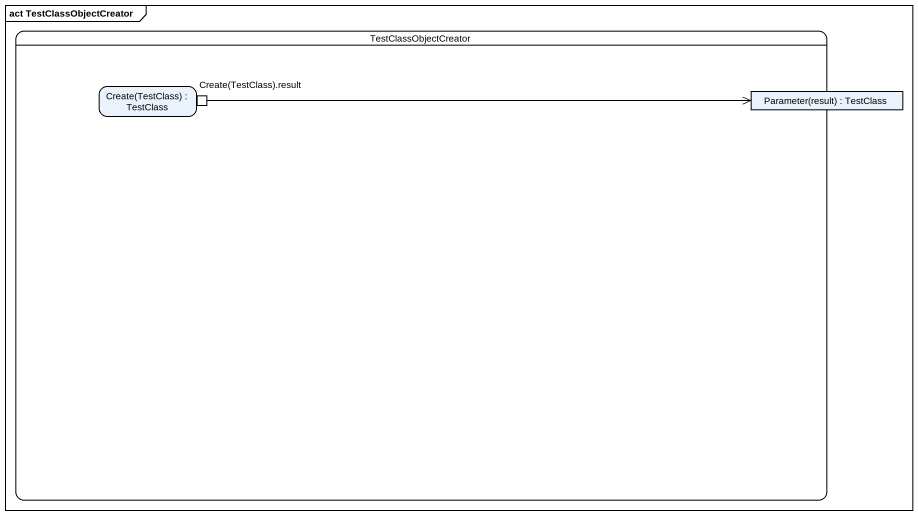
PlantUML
@startuml
mainframe act TestClassObjectCreator
hide empty description
state TestClassObjectCreator {
  state "Create(TestClass) : TestClass" as Create_TestClass {
    state "Create(TestClass).result" as Create_TestClass_result <<outputPin>>
  }
  state "Parameter(result) : TestClass" as Parameter_result <<object>>
}
Create_TestClass_result -right-> Parameter_result
@enduml
